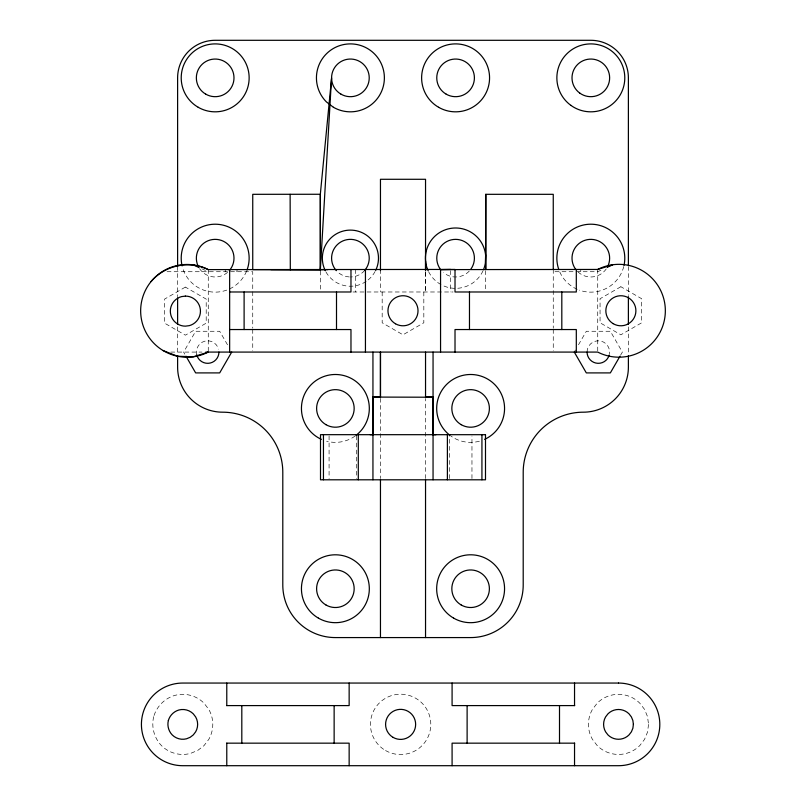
<?xml version="1.0" encoding="UTF-8"?>
<svg xmlns="http://www.w3.org/2000/svg" width="806" height="806" viewBox="0 0 806 806"><rect width="100%" height="100%" fill="white"/><g stroke="black" fill="none" stroke-linecap="round" stroke-linejoin="round"><path stroke-width="0.6" stroke-dasharray="4.03 3.02" d="M425.538 478.552L425.538 398.486M425.538 272.146L425.538 291.984L425.538 269.607M449.577 478.552L449.587 435.945M471.963 478.552L471.963 435.945M236.773 271.723L237.186 269.607M574.295 352.081L575.494 350.005M578.496 344.797L586.315 331.266L610.354 331.266L622.373 352.081L620.57 355.204M600.954 270.232L597.73 271.723L553.259 271.723M167.023 271.723L252.741 271.723L252.741 328.223M352.917 291.984L453.083 291.984M170.771 352.081L202.024 352.081M201.832 268.791L208.27 271.723M227.504 344.797L219.685 331.266L195.646 331.266L183.627 352.081L184.826 354.166M628.388 266.504L628.388 295.429M628.388 326.863L628.388 354.529M597.73 269.446L597.73 350.832M580.753 269.446L580.753 271.723M553.259 269.446L553.259 328.223M553.259 329.483L553.259 350.832M485.645 270.695L485.645 290.724M450.635 270.695L450.635 291.984M423.825 291.984L423.825 322.783L403 334.802L382.175 322.783L382.175 291.984M380.462 269.607L380.462 291.984M380.462 398.345L380.462 478.552M356.413 435.935L356.423 478.552M355.365 269.607L355.365 291.984M329.08 435.935L329.08 478.552M320.355 271.007L320.355 290.744M252.741 329.483L252.741 350.832M225.247 269.607L225.247 271.723M208.27 269.607L208.27 350.832M177.612 266.504L177.612 296.689M177.612 326.863L177.612 354.529M196.785 355.003A11.274 11.274 0 0 1 204.744 341.2A11.274 11.274 0 0 1 218.547 349.169M587.06 352.081A11.274 11.274 0 0 1 599.321 340.857A11.274 11.274 0 0 1 609.437 354.046M469.263 271.098A18.81 18.81 0 0 1 443.582 272.66M364.644 270.484A18.81 18.81 0 0 1 350.539 276.992M349.31 276.952A18.81 18.81 0 0 1 337.2 271.562M606.263 268.922A18.81 18.81 0 0 1 578.154 272.075M227.584 272.317A18.81 18.81 0 0 1 199.535 268.62M479.399 441.214A33.933 33.933 0 0 1 450.856 436.016M355.144 436.016A33.933 33.933 0 0 1 326.601 441.214M483.026 270.756A30.185 30.185 0 0 1 443.008 285.606M440.993 284.589A30.185 30.185 0 0 1 428.641 271.773M375.102 271.501A28.059 28.059 0 0 1 367.163 280.679M366.166 281.395A28.059 28.059 0 0 1 325.896 271.834M246.565 271.169A33.973 33.973 0 0 1 182.368 266.967M623.753 266.524A33.973 33.973 0 0 1 579.292 290.13M577.237 289.304A33.973 33.973 0 0 1 559.203 270.584M153.714 716.605C151.145 726.871 154.137 738.024 161.492 745.631A30.054 30.054 0 0 0 190.518 753.409L197.772 750.406L203.989 745.631L208.764 739.404A30.054 30.054 0 0 0 208.764 709.351L203.989 703.134A30.054 30.054 0 0 0 174.962 695.356C164.787 698.258 156.626 706.429 153.714 716.605M648.538 724.382L647.52 732.16L644.518 739.404L639.742 745.631A30.054 30.054 0 0 1 597.236 745.631L592.46 739.404A30.054 30.054 0 0 1 592.46 709.351L597.236 703.134A30.054 30.054 0 0 1 639.742 703.134L644.518 709.351L647.52 716.605L648.538 724.382M185.39 287.087L164.565 299.107L164.565 323.156L185.39 335.175L206.205 323.156L206.205 299.107L185.39 287.087M620.872 286.724L600.057 298.744L600.057 322.783L620.872 334.802L641.697 322.783L641.697 298.744L620.872 286.724M385.53 750.517A30.185 30.185 0 0 0 430.797 724.382A30.185 30.185 0 0 0 385.53 698.238A30.185 30.185 0 0 0 385.53 750.517"/><path stroke-width="1.21" d="M372.946 479.802L372.946 397.076L433.054 397.227L433.054 479.802M425.538 397.227L433.054 397.227L425.538 397.217L425.538 352.081M425.538 270.907L425.538 260.993M447.39 479.802L447.39 434.696M481.928 479.802L481.938 434.696M553.259 269.446L553.259 194.317L485.796 194.317L485.645 269.446M331.498 78.837L320.355 269.778L252.741 269.607L252.741 194.317L320.325 194.266L331.598 77.86M231.705 352.081L219.685 372.906L195.646 372.906L186.025 356.252M619.975 356.252L610.354 372.906L586.315 372.906L574.295 352.081M151.034 281.606C164.877 265.204 189.007 260.147 208.27 269.607L455.017 269.446L455.017 291.984L576.31 291.984L576.31 269.446M607.392 267.229L612.762 264.741L597.73 269.446L440.56 269.607L440.56 352.081M320.355 269.778L320.325 194.266L320.355 269.778L327.871 269.607M440.56 269.607L450.635 269.446M435.945 434.696L433.054 434.726L433.054 352.081M270.866 269.607L320.496 269.728M229.65 291.984L350.973 291.984L350.973 269.607M229.65 329.543L350.973 329.543L350.973 352.081M205.772 352.081L597.73 352.081A46.436 46.436 0 0 0 665.343 310.763A46.436 46.436 0 0 0 597.73 269.446M226.617 705.593L349.149 705.593L349.149 683.055M574.698 705.593L452.085 705.593L452.095 683.055M226.617 743.162L349.149 743.162L349.149 765.7M574.698 743.162L452.085 743.162L452.095 765.7M370.055 434.676L372.946 434.726L372.946 352.081M162.883 350.449L177.522 356.242L193.259 356.806L208.27 352.081A46.385 46.385 0 0 1 140.657 310.844A46.385 46.385 0 0 1 208.27 269.607M193.259 264.882L198.619 267.33M290.311 269.778L290.13 194.317M628.388 265.245L628.388 77.86A37.56 37.56 0 0 0 590.818 40.3L215.182 40.3A37.56 37.56 0 0 0 177.612 77.86L177.612 266.504M628.388 296.689L628.388 324.355M628.388 355.789L628.388 367.113A45.076 45.076 0 0 1 583.312 412.188A60.107 60.107 0 0 0 523.205 472.286L523.205 584.985A52.592 52.592 0 0 1 470.613 637.576L335.387 637.576A52.592 52.592 0 0 1 282.795 584.985L282.795 472.286A60.107 60.107 0 0 0 222.688 412.188A45.076 45.076 0 0 1 177.612 367.113L177.612 355.789M576.31 352.081L576.31 329.543L455.017 329.543L455.017 352.081M574.537 683.055L574.537 705.593M574.537 743.162L574.537 765.7M561.812 291.984L561.812 329.543M559.505 705.593L559.505 743.162M485.796 194.317L485.796 269.446M469.475 291.984L469.475 329.543M467.117 705.593L467.117 743.162M425.538 268.69L425.538 179.285L380.462 179.285L380.462 270.695M425.538 479.802L425.538 637.576M380.462 479.802L380.462 637.576M365.44 269.607L365.44 352.081M358.297 434.676L358.297 479.802M336.505 291.984L336.505 329.543M334.137 705.593L334.137 743.162M323.448 434.676L323.448 479.802M244.107 291.984L244.107 329.543M241.81 705.593L241.81 743.162M229.65 269.607L229.65 352.081M226.778 683.055L226.778 705.593M226.778 743.162L226.778 765.7M177.612 297.938L177.612 324.355M483.469 269.728A30.185 30.185 0 0 0 485.343 263.23L485.635 255.361A30.185 30.185 0 0 0 447.783 229.015A30.185 30.185 0 0 0 428.157 270.745M218.94 352.081A11.274 11.274 0 0 1 196.785 355.003M609.215 355.003A11.274 11.274 0 0 1 587.06 352.081M440.247 269.063A18.81 18.81 0 0 1 443.099 244.107A18.81 18.81 0 0 1 468.215 244.228A18.81 18.81 0 0 1 470.825 269.204M336.354 270.675A18.81 18.81 0 0 1 337.301 244.671A18.81 18.81 0 0 1 363.325 244.49A18.81 18.81 0 0 1 364.644 270.484M575.686 269.345A18.81 18.81 0 0 1 577.479 244.913A18.81 18.81 0 0 1 601.901 242.969A18.81 18.81 0 0 1 607.533 266.816M198.881 267.582A18.81 18.81 0 0 1 204.059 242.999A18.81 18.81 0 0 1 229.055 245.467A18.81 18.81 0 0 1 229.317 270.584M449.96 435.351A33.933 33.933 0 0 1 447.411 383.666A33.933 33.933 0 0 1 498.833 389.57A33.933 33.933 0 0 1 484.628 439.341M321.372 439.341A33.933 33.933 0 0 1 307.167 389.57A33.933 33.933 0 0 1 358.589 383.666A33.933 33.933 0 0 1 356.04 435.351M325.332 270.756A28.059 28.059 0 0 1 350.217 230.113A28.059 28.059 0 0 1 375.667 270.413M182.096 265.899A33.973 33.973 0 0 1 217.388 224.28A33.973 33.973 0 0 1 246.968 270.131M558.81 269.536A33.973 33.973 0 0 1 588.692 224.27A33.973 33.973 0 0 1 624.005 265.436M380.462 352.081L380.462 397.106L372.946 397.096L380.462 397.106L380.462 352.081M485.494 434.696L485.494 479.802L320.506 479.802L320.506 434.676L485.494 434.696M168.353 720.524C167.084 725.612 168.565 731.143 172.212 734.911A14.901 14.901 0 0 0 186.599 738.77L190.196 737.278L193.279 734.911L195.646 731.828A14.901 14.901 0 0 0 195.646 716.927L193.279 713.844A14.901 14.901 0 0 0 178.892 709.995C173.844 711.436 169.794 715.476 168.353 720.524M633.385 724.382L632.881 728.231L631.39 731.828L629.023 734.911A14.901 14.901 0 0 1 607.956 734.911L605.588 731.828A14.901 14.901 0 0 1 605.588 716.927L607.956 713.844A14.901 14.901 0 0 1 629.023 713.844L631.39 716.927L632.881 720.524L633.385 724.382M185.39 296.104L181.501 296.618A15.022 15.022 0 0 0 185.39 326.158L189.279 325.644A15.022 15.022 0 0 0 185.39 296.104M618.494 683.055L182.74 683.055A41.318 41.318 0 0 0 141.423 724.382A41.318 41.318 0 0 0 182.74 765.7L618.494 765.7A41.318 41.318 0 0 0 659.812 724.382A41.318 41.318 0 0 0 618.494 683.055M333.422 107.279L326.39 101.888A33.973 33.973 0 0 1 338.792 45.942A33.973 33.973 0 0 1 384.25 80.822A33.973 33.973 0 0 1 333.422 107.279M613.144 323.649A15.022 15.022 0 0 0 635.894 311.005A15.022 15.022 0 0 0 613.567 297.636A15.022 15.022 0 0 0 613.144 323.649M395.484 323.78A15.022 15.022 0 0 0 418.022 310.763A15.022 15.022 0 0 0 395.484 297.746A15.022 15.022 0 0 0 395.484 323.78M205.772 94.161A18.81 18.81 0 0 0 233.992 77.86A18.81 18.81 0 0 0 205.772 61.568A18.81 18.81 0 0 0 205.772 94.161M340.998 94.161A18.81 18.81 0 0 0 369.229 77.86A18.81 18.81 0 0 0 340.998 61.568A18.81 18.81 0 0 0 340.998 94.161M446.181 94.161A18.81 18.81 0 0 0 474.402 77.86A18.81 18.81 0 0 0 446.181 61.568A18.81 18.81 0 0 0 446.181 94.161M579.776 93.093A18.81 18.81 0 0 0 609.538 79.814A18.81 18.81 0 0 0 583.151 60.682A18.81 18.81 0 0 0 579.776 93.093M325.997 605.004A18.78 18.78 0 0 0 354.166 588.743A18.78 18.78 0 0 0 325.997 572.472A18.78 18.78 0 0 0 325.997 605.004M461.223 605.004A18.78 18.78 0 0 0 489.393 588.743A18.78 18.78 0 0 0 461.223 572.472A18.78 18.78 0 0 0 461.223 605.004M461.223 424.691A18.78 18.78 0 0 0 489.393 408.43A18.78 18.78 0 0 0 461.223 392.169A18.78 18.78 0 0 0 461.223 424.691M325.997 424.691A18.78 18.78 0 0 0 354.166 408.43A18.78 18.78 0 0 0 325.997 392.169A18.78 18.78 0 0 0 325.997 424.691M453.647 618.131A33.933 33.933 0 0 0 504.556 588.743A33.933 33.933 0 0 0 453.647 559.344A33.933 33.933 0 0 0 453.647 618.131M318.42 618.131A33.933 33.933 0 0 0 369.319 588.743A33.933 33.933 0 0 0 318.42 559.344A33.933 33.933 0 0 0 318.42 618.131M570.89 105.364A33.973 33.973 0 0 0 624.61 81.376A33.973 33.973 0 0 0 576.975 46.849A33.973 33.973 0 0 0 570.89 105.364M438.605 107.279A33.973 33.973 0 0 0 489.564 77.86A33.973 33.973 0 0 0 438.605 48.441A33.973 33.973 0 0 0 438.605 107.279M198.195 107.279A33.973 33.973 0 0 0 249.145 77.86A33.973 33.973 0 0 0 198.195 48.441A33.973 33.973 0 0 0 198.195 107.279M393.106 737.389A15.022 15.022 0 0 0 415.644 724.382A15.022 15.022 0 0 0 393.106 711.366A15.022 15.022 0 0 0 393.106 737.389"/></g></svg>
